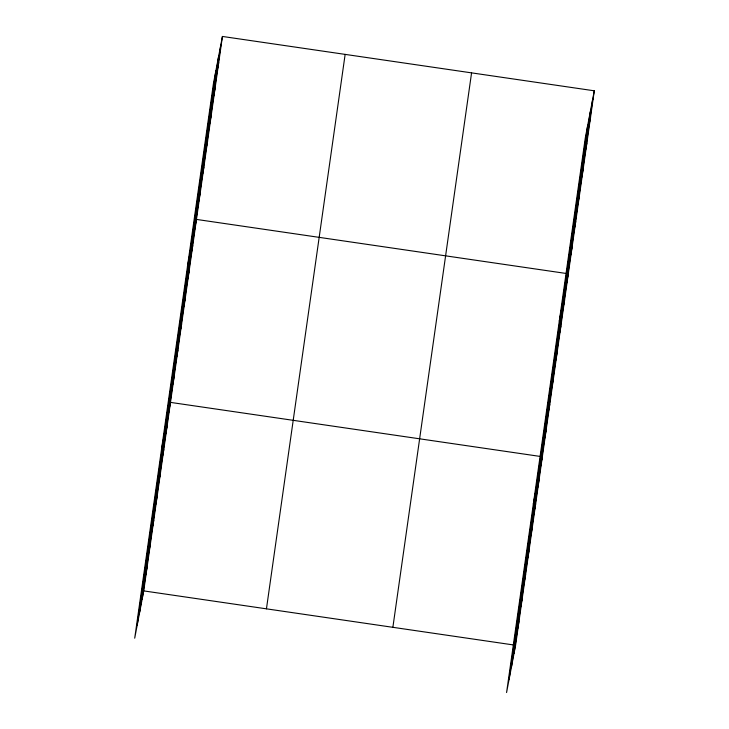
<?xml version="1.0" encoding="UTF-8"?>
<svg xmlns="http://www.w3.org/2000/svg" width="729" height="729" viewBox="0 0 729 729"><rect width="100%" height="100%" fill="white"/><g stroke="black" fill="none" stroke-linecap="round" stroke-linejoin="round"><path stroke-width="1.09" d="M137.17 625.3L215.866 70.85M139.704 612.014L218.399 57.564M142.164 599.12L220.86 44.669M222.427 36.45L213.406 83.744L134.71 638.194L143.731 590.9L222.427 36.45L594.29 90.806L515.594 645.256L506.573 692.55L585.269 138.1L594.29 90.806M266.45 608.833L345.145 54.383M392.876 627.314L471.572 72.873M509.033 679.656L587.729 125.206M511.567 666.37L590.262 111.92M514.027 653.466L592.723 99.026M217.151 70.804L218.718 62.585M213.442 96.939L215.009 88.728M209.733 123.083L211.301 114.863M206.025 149.217L207.592 141.007M202.316 175.361L203.883 167.141M198.598 201.496L200.165 193.276M187.435 266.714L196.456 219.42L568.319 273.776L559.298 321.07M191.18 253.774L192.748 245.555M187.471 279.909L189.039 271.698M183.763 306.052L185.33 297.833M180.054 332.187L181.621 323.968M176.345 358.322L177.912 350.111M172.636 384.465L174.204 376.246M161.464 449.684L170.486 402.39L542.349 456.746L533.327 504.04M165.574 434.165L167.141 425.955M162.23 457.73L163.797 449.511M158.886 481.295L160.453 473.075M155.541 504.86L157.109 496.64M152.197 528.425L153.764 520.205M148.853 551.99L150.42 543.77M145.508 575.555L147.076 567.335M589.014 125.16L590.581 116.941M585.305 151.295L586.872 143.084M581.596 177.439L583.164 169.219M577.878 203.573L579.446 195.363M574.17 229.717L575.737 221.498M570.461 255.852L572.028 247.632M563.043 308.13L564.611 299.911M559.334 334.265L560.902 326.054M555.626 360.408L557.193 352.189M551.917 386.543L553.484 378.324M548.199 412.678L549.766 404.467M544.49 438.822L546.057 430.602M537.437 488.521L539.004 480.302M534.093 512.086L535.66 503.867M530.748 535.651L532.316 527.431M527.404 559.216L528.972 550.996M524.06 582.781L525.627 574.561M520.716 606.346L522.283 598.126M517.371 629.911L518.939 621.691M143.731 590.9L513.362 644.928"/></g></svg>
